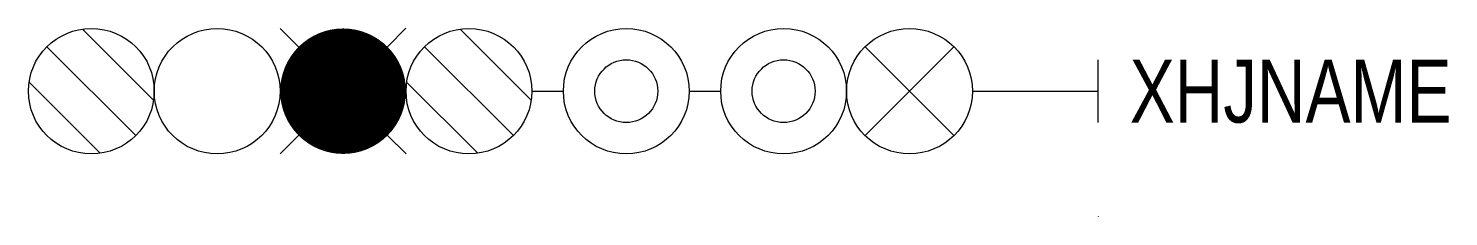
# Model space of a CAD drawing. Header units: inches. Extents: x -34 to 11.1, y 0 to 6.
import ezdxf

# ---------------------------------------------------------------- set-up
doc = ezdxf.new("R2010")
doc.units = ezdxf.units.IN
doc.header["$MEASUREMENT"] = 0

msp = doc.modelspace()

# ---------------------------------------------------------------- linework, layer by layer
at = {"color": 2}
for p, q in [((-30.02, 3.717), (-32.283, 5.98)), ((-18.02, 3.717), (-20.283, 5.98)), ((-30.586, 2.586), (-33.414, 5.414)), ((-18.586, 2.586), (-21.414, 5.414)), ((-31.717, 2.02), (-33.98, 4.283)), ((-19.717, 2.02), (-21.98, 4.283))]:
    msp.add_line(p, q, dxfattribs=at)
at = {"color": 1, "linetype": 'ByBlock', "ltscale": 3}
for p, q in [((-25.414, 5.414), (-26, 6)), ((-22.005, 6.005), (-22.591, 5.419)), ((-25.414, 2.586), (-26, 2)), ((-22, 2), (-22.586, 2.586))]:
    msp.add_line(p, q, dxfattribs=at)
at = {"color": 7}
for p, q in [((-7.414, 5.414), (-4.586, 2.586)), ((-7.414, 2.586), (-4.586, 5.414))]:
    msp.add_line(p, q, dxfattribs=at)
for p, q in [((0, 3), (0, 5)), ((-18, 4), (-17, 4)), ((-13, 4), (-12, 4)), ((-4, 4), (0, 4)), ((0, 0.001), (0, -0.001))]:
    msp.add_line(p, q)
at = {"color": 1, "const_width": 2}
msp.add_lwpolyline([(-25, 4, -1), (-23, 4, -1)], format="xyb", close=True, dxfattribs=at)
at = {"color": 2}
for centre in [(-32, 4), (-20, 4)]:
    msp.add_circle(centre, 2, dxfattribs=at)
at = {"color": 3}
msp.add_circle((-28, 4), 2, dxfattribs=at)
for centre, radius in [((-15, 4), 2), ((-10, 4), 2), ((-6, 4), 2), ((-15, 4), 1), ((-10, 4), 1)]:
    msp.add_circle(centre, radius)

# ---------------------------------------------------------------- texts
at = {"width": 0.8}
msp.add_attdef('XHJNAME', (1, 3), 'SN', height=2, dxfattribs=at)

doc.saveas('drawing.dxf')
